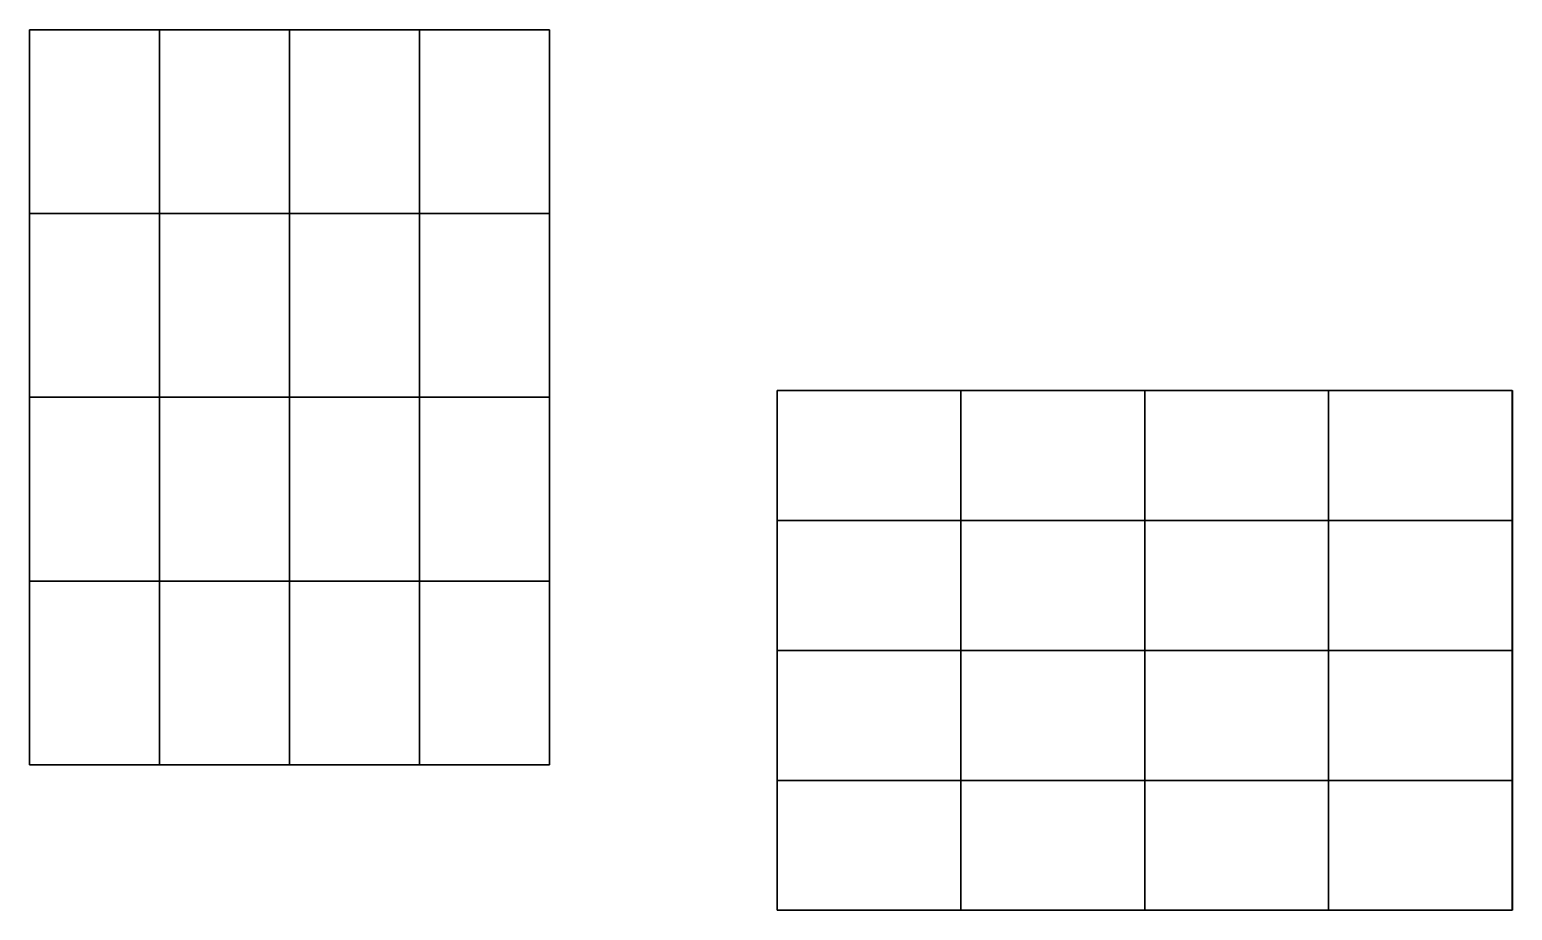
# Model space of a CAD drawing. Header units: inches. Extents: x 191726 to 254104, y 1600078 to 1621862.
# Drawn here: x 217425 to 254104, y 1600078 to 1621862 of the extents above; entities that cross this region are included whole.
import ezdxf

# ---------------------------------------------------------------- set-up
doc = ezdxf.new("R2010")
doc.units = ezdxf.units.IN
doc.header["$LTSCALE"] = 15
doc.header["$MEASUREMENT"] = 0
doc.layers.add('CHAINAGE', color=7, linetype='Continuous')
doc.layers.add('text2', color=7, linetype='Continuous')

# ---------------------------------------------------------------- blocks, each defined once
blk = doc.blocks.new('ao')
at = {"layer": 'CHAINAGE', "color": 2, "linetype": 'Continuous', "lineweight": -2}
for points in [[(-594, 420), (-594, 210), (-297, 210), (-297, 420), (-594, 420)], [(-297, 420), (-297, 210), (0, 210), (0, 420), (-297, 420)], [(0, 420), (0, 210), (297, 210), (297, 420), (0, 420)], [(297, 420), (297, 210), (594, 210), (594, 420), (297, 420)], [(-594, 210), (-594, 0), (-297, 0), (-297, 210), (-594, 210)], [(-297, 210), (-297, 0), (0, 0), (0, 210), (-297, 210)], [(0, 210), (0, 0), (297, 0), (297, 210), (0, 210)], [(297, 210), (297, 0), (594, 0), (594, 210), (297, 210)], [(-594, 0), (-594, -210), (-297, -210), (-297, 0), (-594, 0)], [(-297, 0), (-297, -210), (0, -210), (0, 0), (-297, 0)], [(0, 0), (0, -210), (297, -210), (297, 0), (0, 0)], [(297, 0), (297, -210), (594, -210), (594, 0), (297, 0)], [(-594, -210), (-594, -420), (-297, -420), (-297, -210), (-594, -210)], [(-297, -210), (-297, -420), (0, -420), (0, -210), (-297, -210)], [(0, -210), (0, -420), (297, -420), (297, -210), (0, -210)], [(297, -210), (297, -420), (594, -420), (594, -210), (297, -210)]]:
    blk.add_lwpolyline(points, dxfattribs=at)
at = {"layer": 'text2', "color": 1}
blk.add_lwpolyline([(-594, 420), (0, 420), (0, -420), (-594, -420)], close=True, dxfattribs=at)
at = {"layer": 'text2', "color": 3}
blk.add_lwpolyline([(-594, 420), (594.0625, 420), (594.0625, -420), (-594, -420)], close=True, dxfattribs=at)

msp = doc.modelspace()

# ---------------------------------------------------------------- block references
at = {"layer": 'text2', "color": 1, "xscale": 15.30890742873073, "yscale": 15.30890742873073, "zscale": 15.30890742873073, "rotation": 270}
msp.add_blockref('ao', (223855, 1612768), dxfattribs=at)
at = {"layer": 'text2', "color": 1, "xscale": 15.30890742873073, "yscale": 15.30890742873073, "zscale": 15.30890742873073}
msp.add_blockref('ao', (245009, 1606508), dxfattribs=at)

doc.saveas('drawing.dxf')
